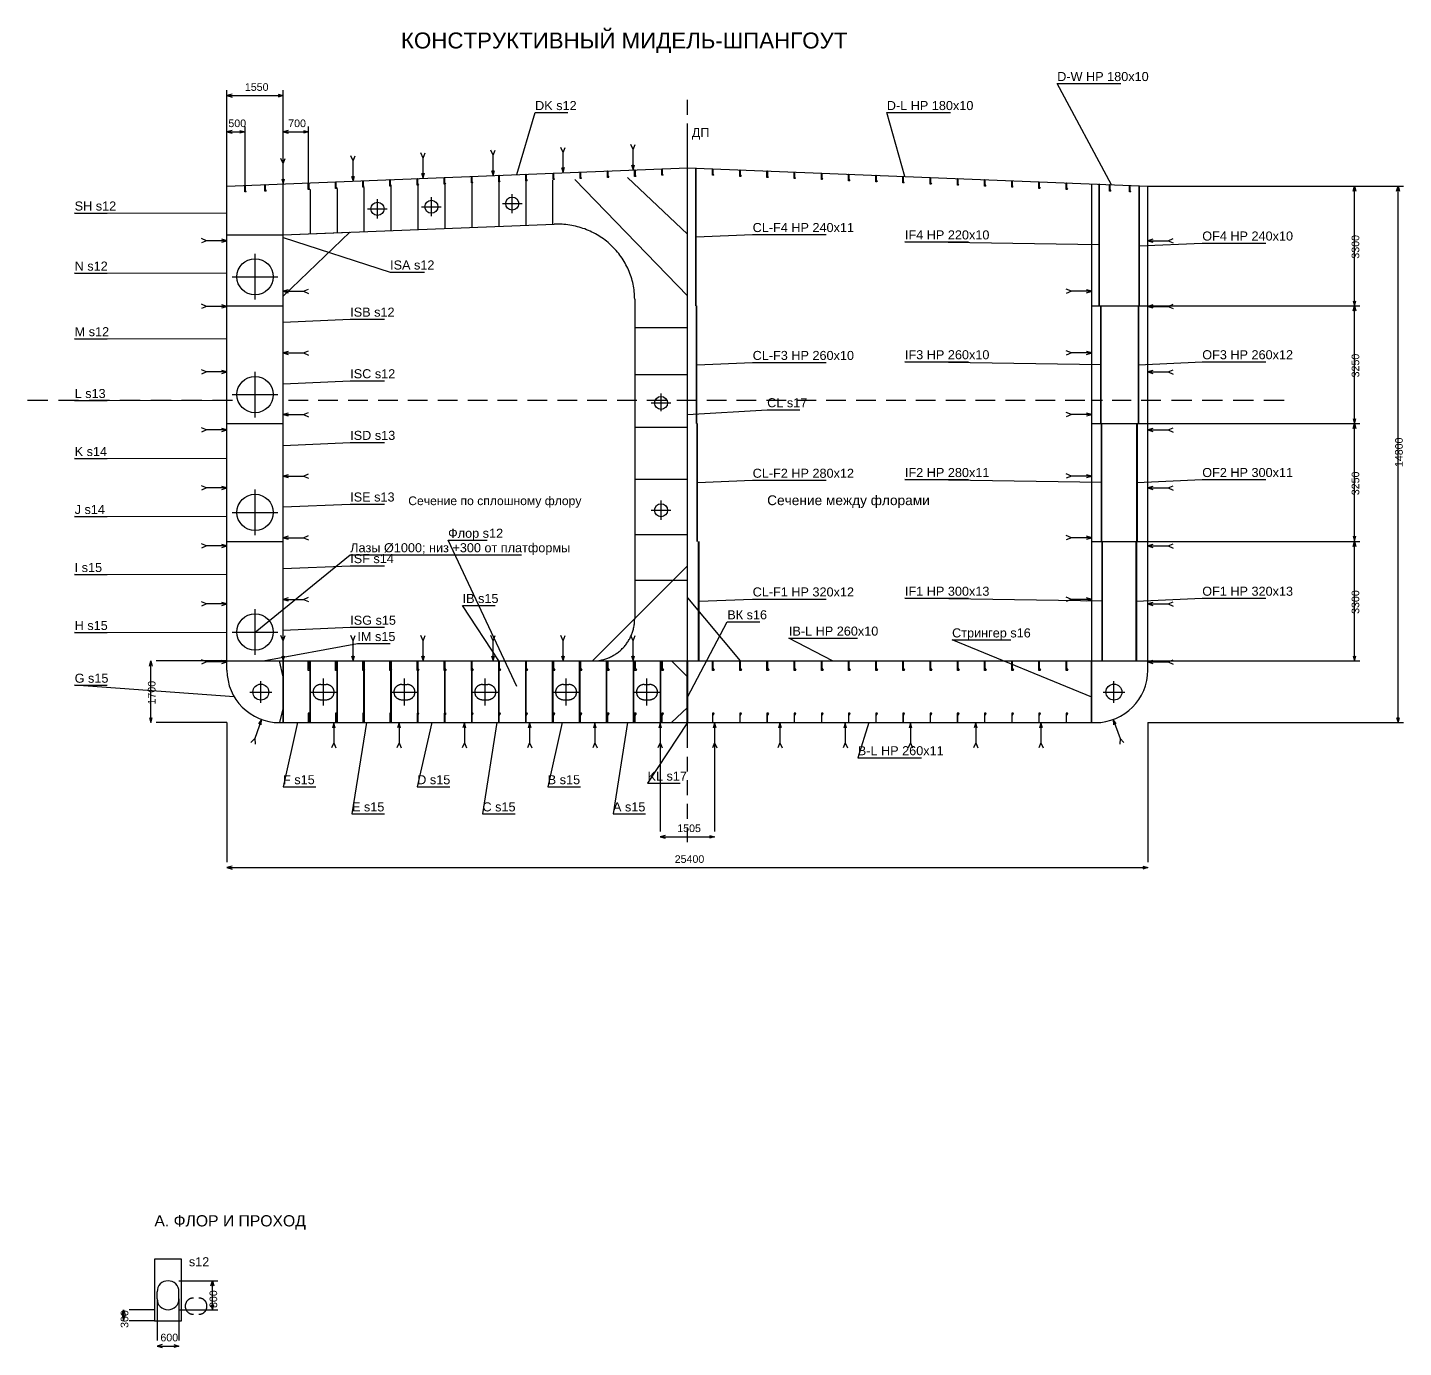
# Model space of a CAD drawing. Header units: millimetres. Extents: x -5500 to 147650, y -17240 to 192034.
# Drawn here: x -5500 to 32450, y -17240 to 19178 of the extents above; entities that cross this region are included whole.
import ezdxf

# ---------------------------------------------------------------- set-up
doc = ezdxf.new("R2010")
doc.units = ezdxf.units.MM
for name, color, linetype in [('03_CENTER', 30, 'Continuous'), ('03_DIM', 2, 'Continuous'), ('03_FRAME_DETAIL', 7, 'Continuous'), ('03_FRAME_LAYOUT', 4, 'Continuous'), ('03_HULL', 4, 'Continuous'), ('03_MEMBER', 7, 'Continuous'), ('03_SEAM', 7, 'Continuous'), ('03_TEXT', 7, 'Continuous'), ('FLOOR_DIM', 2, 'Continuous'), ('FLOOR_HULL', 4, 'Continuous'), ('FLOOR_TEXT', 7, 'Continuous')]:
    doc.layers.add(name, color=color, linetype=linetype)
doc.styles.add('RU', font='arial.ttf')

msp = doc.modelspace()

# ---------------------------------------------------------------- linework, layer by layer
at = {"layer": '03_CENTER'}
for p, q in [((12700, 16768), (12700, 17178)), ((12700, 16118), (12700, 16528)), ((12700, -700), (12700, 16408)), ((12700, 15468), (12700, 15878)), ((12700, 14847), (12700, 15233)), ((4152, 13911), (4152, 14439)), ((5638, 13969), (5638, 14497)), ((7868, 14056), (7868, 14584)), ((12700, 14234), (12700, 14621)), ((3880, 14175), (4423, 14175)), ((5367, 14233), (5910, 14233)), ((7597, 14320), (8140, 14320)), ((12700, 13621), (12700, 14008)), ((12700, 13009), (12700, 13395)), ((775, 11670), (775, 12930)), ((12700, 12396), (12700, 12782)), ((145, 12300), (1405, 12300)), ((12700, 11783), (12700, 12169)), ((12700, 11150), (12700, 11557)), ((12700, 10500), (12700, 10910)), ((12700, 9850), (12700, 10260)), ((775, 8420), (775, 9680)), ((12700, 9200), (12700, 9610)), ((-5500, 8900), (-4940, 8900)), ((-4650, 8900), (-4090, 8900)), ((-3800, 8900), (-3240, 8900)), ((-2950, 8900), (-2390, 8900)), ((-2100, 8900), (-1540, 8900)), ((-1250, 8900), (-690, 8900)), ((-400, 8900), (150, 8900)), ((145, 9050), (1405, 9050)), ((1695, 8900), (2238, 8900)), ((2520, 8900), (3063, 8900)), ((3344, 8900), (3887, 8900)), ((4168, 8900), (4711, 8900)), ((4992, 8900), (5535, 8900)), ((5816, 8900), (6359, 8900)), ((6640, 8900), (7183, 8900)), ((7464, 8900), (8007, 8900)), ((8288, 8900), (8831, 8900)), ((9113, 8900), (9656, 8900)), ((9937, 8900), (10480, 8900)), ((10761, 8900), (11304, 8900)), ((11585, 8900), (12128, 8900)), ((11701, 8819), (12244, 8819)), ((11973, 8591), (11973, 9080)), ((12409, 8900), (12952, 8900)), ((12700, 8616), (12700, 8960)), ((13233, 8900), (13776, 8900)), ((14057, 8900), (14600, 8900)), ((14882, 8900), (15424, 8900)), ((15706, 8900), (16249, 8900)), ((16530, 8900), (17073, 8900)), ((17354, 8900), (17897, 8900)), ((18178, 8900), (18721, 8900)), ((19002, 8900), (19545, 8900)), ((19826, 8900), (20369, 8900)), ((20650, 8900), (21193, 8900)), ((21475, 8900), (22018, 8900)), ((22299, 8900), (22842, 8900)), ((23123, 8900), (23666, 8900)), ((23872, 8900), (24146, 8900)), ((24418, 8900), (24942, 8900)), ((25213, 8900), (25760, 8900)), ((26050, 8900), (26610, 8900)), ((26900, 8900), (27460, 8900)), ((27750, 8900), (28310, 8900)), ((28600, 8900), (29160, 8900)), ((12700, 8059), (12700, 8421)), ((12700, 7438), (12700, 7829)), ((12700, 6816), (12700, 7208)), ((12700, 6195), (12700, 6587)), ((775, 5170), (775, 6430)), ((11973, 5593), (11973, 6128)), ((145, 5800), (1405, 5800)), ((11701, 5860), (12244, 5860)), ((12700, 5574), (12700, 5965)), ((12700, 4951), (12700, 5344)), ((12700, 4321), (12700, 4719)), ((12700, 3690), (12700, 4088)), ((12700, 3059), (12700, 3457)), ((775, 1870), (775, 3130)), ((12700, 2428), (12700, 2826)), ((145, 2500), (1405, 2500)), ((12700, 1797), (12700, 2195)), ((12700, 1169), (12700, 1560)), ((935, 543), (935, 1141)), ((2665, 468), (2665, 1216)), ((4895, 468), (4895, 1216)), ((7125, 468), (7125, 1216)), ((9355, 468), (9355, 1216)), ((11585, 468), (11585, 1216)), ((24465, 543), (24465, 1141)), ((636, 842), (1235, 842)), ((2277, 842), (3053, 842)), ((4507, 842), (5283, 842)), ((6737, 842), (7513, 842)), ((8967, 842), (9743, 842)), ((11197, 842), (11973, 842)), ((12700, 561), (12700, 945)), ((24165, 842), (24764, 842)), ((12700, -50), (12700, 337)), ((12700, -700), (12700, -290)), ((12700, -1350), (12700, -940)), ((12700, -2000), (12700, -1590)), ((12700, -2650), (12700, -2240)), ((12700, -3300), (12700, -2890))]:
    msp.add_line(p, q, dxfattribs=at)
at = {"layer": '03_DIM'}
for p, q in [((0, 14800), (0, 17450)), ((0, 17300), (1550, 17300)), ((1550, 14862), (1550, 17450)), ((0, 14800), (0, 16450)), ((500, 14820), (500, 16450)), ((1550, 14862), (1550, 16450)), ((2250, 14890), (2250, 16450)), ((0, 16300), (500, 16300)), ((1550, 16300), (2250, 16300)), ((25400, 14800), (32450, 14800)), ((25400, 14800), (31250, 14800)), ((31100, 11500), (31100, 14800)), ((32300, 0), (32300, 14800)), ((25400, 11500), (31250, 11500)), ((25400, 11500), (31250, 11500)), ((31100, 8250), (31100, 11500)), ((25400, 8250), (31250, 8250)), ((25400, 8250), (31250, 8250)), ((31100, 5000), (31100, 8250)), ((25400, 5000), (31250, 5000)), ((25400, 5000), (31250, 5000)), ((31100, 1700), (31100, 5000)), ((-2100, 0), (-2100, 1700)), ((0, 1700), (-1950, 1700)), ((25400, 1700), (31250, 1700)), ((0, 0), (-1950, 0)), ((0, 0), (0, -3850)), ((11948, 0), (11948, -3000)), ((13452, 0), (13452, -3000)), ((25400, 0), (25400, -3850)), ((25400, 0), (32450, 0)), ((11948, -3150), (13452, -3150)), ((0, -4000), (25400, -4000))]:
    msp.add_line(p, q, dxfattribs=at)
for points in [[(140, 17340), (0, 17300), (140, 17260)], [(1410, 17340), (1550, 17300), (1410, 17260)], [(140, 16340), (0, 16300), (140, 16260)], [(360, 16340), (500, 16300), (360, 16260)], [(1690, 16340), (1550, 16300), (1690, 16260)], [(2110, 16340), (2250, 16300), (2110, 16260)], [(31060, 14660), (31100, 14800), (31140, 14660)], [(32260, 14660), (32300, 14800), (32340, 14660)], [(31060, 11640), (31100, 11500), (31140, 11640)], [(31060, 11360), (31100, 11500), (31140, 11360)], [(31060, 8390), (31100, 8250), (31140, 8390)], [(31060, 8110), (31100, 8250), (31140, 8110)], [(31060, 5140), (31100, 5000), (31140, 5140)], [(31060, 4860), (31100, 5000), (31140, 4860)], [(-2140, 1560), (-2100, 1700), (-2060, 1560)], [(31060, 1840), (31100, 1700), (31140, 1840)], [(-2140, 140), (-2100, 0), (-2060, 140)], [(32260, 140), (32300, 0), (32340, 140)], [(12088, -3110), (11948, -3150), (12088, -3190)], [(13312, -3110), (13452, -3150), (13312, -3190)], [(140, -3960), (0, -4000), (140, -4040)], [(25260, -3960), (25400, -4000), (25260, -4040)]]:
    msp.add_lwpolyline(points, dxfattribs=at)
at = {"layer": '03_FRAME_DETAIL'}
for p, q in [((5267, 14822), (5267, 13606)), ((6010, 14851), (6010, 13635)), ((6753, 14880), (6753, 13664)), ((7497, 14908), (7497, 13692)), ((8240, 14937), (8240, 13721)), ((8983, 14966), (8983, 13750)), ((9597, 14981), (12700, 11774)), ((11052, 15037), (12700, 13480)), ((2293, 14706), (2293, 13490)), ((3037, 14735), (3037, 13519)), ((3780, 14764), (3780, 13548)), ((4523, 14793), (4523, 13577)), ((11246, 10900), (12700, 10900)), ((11246, 9600), (12700, 9600)), ((11246, 8154), (12700, 8154)), ((11246, 6721), (12700, 6721)), ((11246, 5191), (12700, 5191)), ((10082, 1700), (12700, 4321)), ((11246, 3932), (12700, 3932)), ((12700, 3447), (14154, 1700))]:
    msp.add_line(p, q, dxfattribs=at)
for centre in [(7868, 14320), (4152, 14175), (5638, 14233), (11973, 8819), (11973, 5860)]:
    msp.add_circle(centre, 180, dxfattribs=at)
at = {"layer": '03_FRAME_LAYOUT'}
for p, q in [((1550, 13461), (9027, 13752)), ((0, 13461), (1550, 13461)), ((11246, 11679), (11246, 2865))]:
    msp.add_line(p, q, dxfattribs=at)
for points in [[(11246, 11679), (11245, 11732), (11243, 11784), (11240, 11836), (11235, 11888), (11229, 11940), (11221, 11991), (11213, 12043), (11203, 12094), (11191, 12145), (11178, 12196), (11164, 12246), (11149, 12296), (11132, 12346), (11115, 12395), (11095, 12444), (11075, 12492), (11053, 12540), (11030, 12587), (11006, 12634), (10981, 12680), (10955, 12725), (10927, 12770), (10898, 12814), (10868, 12858), (10837, 12900), (10805, 12942), (10772, 12983), (10738, 13023), (10702, 13062), (10666, 13101), (10629, 13138), (10590, 13175), (10551, 13211), (10511, 13246), (10470, 13279), (10428, 13312), (10386, 13344), (10342, 13374), (10298, 13404), (10253, 13432), (10207, 13460), (10161, 13486), (10114, 13511), (10066, 13535), (10018, 13558), (9969, 13579), (9919, 13600), (9869, 13619), (9819, 13637), (9768, 13653), (9717, 13669), (9665, 13683), (9613, 13696), (9561, 13707), (9508, 13718), (9455, 13727), (9402, 13734), (9349, 13741), (9296, 13746), (9242, 13750), (9188, 13752), (9135, 13754), (9081, 13753), (9027, 13752)], [(10082, 1700), (10111, 1700), (10139, 1701), (10168, 1703), (10196, 1706), (10225, 1709), (10253, 1713), (10281, 1717), (10309, 1722), (10337, 1728), (10365, 1735), (10392, 1742), (10420, 1750), (10447, 1759), (10474, 1768), (10501, 1778), (10527, 1789), (10554, 1800), (10580, 1812), (10605, 1824), (10631, 1838), (10656, 1851), (10680, 1866), (10705, 1881), (10729, 1896), (10752, 1912), (10775, 1929), (10798, 1947), (10820, 1964), (10842, 1983), (10864, 2002), (10884, 2021), (10905, 2041), (10925, 2062), (10944, 2083), (10963, 2104), (10982, 2126), (10999, 2148), (11017, 2171), (11033, 2194), (11050, 2218), (11065, 2242), (11080, 2266), (11095, 2291), (11108, 2316), (11121, 2341), (11134, 2367), (11146, 2393), (11157, 2419), (11168, 2446), (11178, 2472), (11187, 2499), (11196, 2527), (11204, 2554), (11211, 2582), (11217, 2610), (11223, 2637), (11229, 2666), (11233, 2694), (11237, 2722), (11240, 2751), (11242, 2779), (11244, 2808), (11245, 2836), (11246, 2865)]]:
    msp.add_lwpolyline(points, dxfattribs=at)
msp.add_lwpolyline([(1550, 11764), (1550, 13461), (3392, 13533)], close=True, dxfattribs=at)
at = {"layer": '03_HULL'}
for p, q in [((12700, 0), (12700, 15308)), ((1550, 0), (1550, 14862)), ((23850, 0), (23850, 14862)), ((0, 1450), (0, 14800)), ((25400, 1450), (25400, 14800)), ((0, 11500), (1550, 11500)), ((23850, 11500), (25400, 11500)), ((0, 8250), (1550, 8250)), ((23850, 8250), (25400, 8250)), ((0, 5000), (1550, 5000)), ((23850, 5000), (25400, 5000)), ((0, 1700), (25400, 1700)), ((1450, 0), (23950, 0))]:
    msp.add_line(p, q, dxfattribs=at)
msp.add_lwpolyline([(0, 14800), (12700, 15308), (25400, 14800)], dxfattribs=at)
for centre, start, end in [((1450, 1450), 180, 270), ((23950, 1450), 270, 360)]:
    msp.add_arc(centre, 1450, start, end, dxfattribs=at)
at = {"layer": '03_MEMBER'}
for p, q in [((12929, 11500), (12929, 15308)), ((12940, 11500), (12940, 15308)), ((24060, 11500), (24060, 14862)), ((24070, 11500), (24070, 14862)), ((25160, 11500), (25160, 14800)), ((25170, 11500), (25170, 14800)), ((12950, 8250), (12950, 11500)), ((12960, 8250), (12960, 11500)), ((24100, 8250), (24100, 11500)), ((24110, 8250), (24110, 11500)), ((25140, 8250), (25140, 11500)), ((25152, 8250), (25152, 11500)), ((12968, 5000), (12968, 8250)), ((12980, 5000), (12980, 8250)), ((24119, 5000), (24119, 8250)), ((24130, 5000), (24130, 8250)), ((25100, 5000), (25100, 8250)), ((25111, 5000), (25111, 8250)), ((13008, 1700), (13008, 5000)), ((13020, 1700), (13020, 5000)), ((24137, 1700), (24137, 5000)), ((24150, 1700), (24150, 5000)), ((25080, 1700), (25080, 5000)), ((25093, 1700), (25093, 5000)), ((1548, 0), (1548, 1700)), ((1558, 0), (1558, 1700)), ((2293, 0), (2293, 1700)), ((2305, 0), (2305, 1700)), ((3037, 0), (3037, 1700)), ((3048, 0), (3048, 1700)), ((3780, 0), (3780, 1700)), ((3792, 0), (3792, 1700)), ((4523, 0), (4523, 1700)), ((4535, 0), (4535, 1700)), ((5267, 0), (5267, 1700)), ((5278, 0), (5278, 1700)), ((6010, 0), (6010, 1700)), ((6022, 0), (6022, 1700)), ((6753, 0), (6753, 1700)), ((6765, 0), (6765, 1700)), ((7497, 0), (7497, 1700)), ((7508, 0), (7508, 1700)), ((8240, 0), (8240, 1700)), ((8252, 0), (8252, 1700)), ((8983, 0), (8983, 1700)), ((8995, 0), (8995, 1700)), ((9727, 0), (9727, 1700)), ((9738, 0), (9738, 1700)), ((10470, 0), (10470, 1700)), ((10482, 0), (10482, 1700)), ((11213, 0), (11213, 1700)), ((11225, 0), (11225, 1700)), ((11957, 0), (11957, 1700)), ((11968, 0), (11968, 1700)), ((12692, 0), (12692, 1700)), ((12708, 0), (12708, 1700)), ((23842, 0), (23842, 1700)), ((23852, 0), (23852, 1700)), ((2592, 1052), (2738, 1052)), ((4822, 1052), (4968, 1052)), ((7052, 1052), (7198, 1052)), ((9282, 1052), (9428, 1052)), ((11512, 1052), (11658, 1052)), ((2592, 631), (2738, 631)), ((4822, 631), (4968, 631)), ((7052, 631), (7198, 631)), ((9282, 631), (9428, 631)), ((11512, 631), (11658, 631))]:
    msp.add_line(p, q, dxfattribs=at)
for points in [[(9745, 15190), (9755, 15190), (9755, 15053), (9780, 15020), (9770, 15010), (9745, 15010)], [(10495, 15220), (10505, 15220), (10505, 15083), (10530, 15050), (10520, 15040), (10495, 15040)], [(11245, 15250), (11255, 15250), (11255, 15113), (11280, 15080), (11270, 15070), (11245, 15070)], [(11995, 15280), (12005, 15280), (12005, 15143), (12030, 15110), (12020, 15100), (11995, 15100)], [(13395, 15280), (13405, 15280), (13405, 15143), (13430, 15110), (13420, 15100), (13395, 15100)], [(14145, 15250), (14155, 15250), (14155, 15113), (14180, 15080), (14170, 15070), (14145, 15070)], [(14895, 15220), (14905, 15220), (14905, 15083), (14930, 15050), (14920, 15040), (14895, 15040)], [(15645, 15190), (15655, 15190), (15655, 15053), (15680, 15020), (15670, 15010), (15645, 15010)], [(495, 14820), (505, 14820), (505, 14683), (530, 14650), (520, 14640), (495, 14640)], [(1045, 14842), (1055, 14842), (1055, 14705), (1080, 14672), (1070, 14662), (1045, 14662)], [(2245, 14890), (2255, 14890), (2255, 14753), (2280, 14720), (2270, 14710), (2245, 14710)], [(2995, 14920), (3005, 14920), (3005, 14783), (3030, 14750), (3020, 14740), (2995, 14740)], [(3745, 14950), (3755, 14950), (3755, 14813), (3780, 14780), (3770, 14770), (3745, 14770)], [(4495, 14980), (4505, 14980), (4505, 14843), (4530, 14810), (4520, 14800), (4495, 14800)], [(5245, 15010), (5255, 15010), (5255, 14873), (5280, 14840), (5270, 14830), (5245, 14830)], [(5995, 15040), (6005, 15040), (6005, 14903), (6030, 14870), (6020, 14860), (5995, 14860)], [(6745, 15070), (6755, 15070), (6755, 14933), (6780, 14900), (6770, 14890), (6745, 14890)], [(7495, 15100), (7505, 15100), (7505, 14963), (7530, 14930), (7520, 14920), (7495, 14920)], [(8245, 15130), (8255, 15130), (8255, 14993), (8280, 14960), (8270, 14950), (8245, 14950)], [(8995, 15160), (9005, 15160), (9005, 15023), (9030, 14990), (9020, 14980), (8995, 14980)], [(16395, 15160), (16405, 15160), (16405, 15023), (16430, 14990), (16420, 14980), (16395, 14980)], [(17145, 15130), (17155, 15130), (17155, 14993), (17180, 14960), (17170, 14950), (17145, 14950)], [(17895, 15100), (17905, 15100), (17905, 14963), (17930, 14930), (17920, 14920), (17895, 14920)], [(18645, 15070), (18655, 15070), (18655, 14933), (18680, 14900), (18670, 14890), (18645, 14890)], [(19395, 15040), (19405, 15040), (19405, 14903), (19430, 14870), (19420, 14860), (19395, 14860)], [(20145, 15010), (20155, 15010), (20155, 14873), (20180, 14840), (20170, 14830), (20145, 14830)], [(20895, 14980), (20905, 14980), (20905, 14843), (20930, 14810), (20920, 14800), (20895, 14800)], [(21645, 14950), (21655, 14950), (21655, 14813), (21680, 14780), (21670, 14770), (21645, 14770)], [(22395, 14920), (22405, 14920), (22405, 14783), (22430, 14750), (22420, 14740), (22395, 14740)], [(23145, 14890), (23155, 14890), (23155, 14753), (23180, 14720), (23170, 14710), (23145, 14710)], [(24345, 14842), (24355, 14842), (24355, 14705), (24380, 14672), (24370, 14662), (24345, 14662)], [(24895, 14820), (24905, 14820), (24905, 14683), (24930, 14650), (24920, 14640), (24895, 14640)], [(2245, 1700), (2255, 1700), (2255, 1504), (2292, 1450), (2282, 1440), (2245, 1440)], [(2995, 1700), (3005, 1700), (3005, 1504), (3042, 1450), (3032, 1440), (2995, 1440)], [(3745, 1700), (3755, 1700), (3755, 1504), (3792, 1450), (3782, 1440), (3745, 1440)], [(4495, 1700), (4505, 1700), (4505, 1504), (4542, 1450), (4532, 1440), (4495, 1440)], [(5245, 1700), (5255, 1700), (5255, 1504), (5292, 1450), (5282, 1440), (5245, 1440)], [(5995, 1700), (6005, 1700), (6005, 1504), (6042, 1450), (6032, 1440), (5995, 1440)], [(6745, 1700), (6755, 1700), (6755, 1504), (6792, 1450), (6782, 1440), (6745, 1440)], [(7495, 1700), (7505, 1700), (7505, 1504), (7542, 1450), (7532, 1440), (7495, 1440)], [(8245, 1700), (8255, 1700), (8255, 1504), (8292, 1450), (8282, 1440), (8245, 1440)], [(8995, 1700), (9005, 1700), (9005, 1504), (9042, 1450), (9032, 1440), (8995, 1440)], [(9745, 1700), (9755, 1700), (9755, 1504), (9792, 1450), (9782, 1440), (9745, 1440)], [(10495, 1700), (10505, 1700), (10505, 1504), (10542, 1450), (10532, 1440), (10495, 1440)], [(11245, 1700), (11255, 1700), (11255, 1504), (11292, 1450), (11282, 1440), (11245, 1440)], [(11995, 1700), (12005, 1700), (12005, 1504), (12042, 1450), (12032, 1440), (11995, 1440)], [(13395, 1700), (13405, 1700), (13405, 1504), (13442, 1450), (13432, 1440), (13395, 1440)], [(14145, 1700), (14155, 1700), (14155, 1504), (14192, 1450), (14182, 1440), (14145, 1440)], [(14895, 1700), (14905, 1700), (14905, 1504), (14942, 1450), (14932, 1440), (14895, 1440)], [(15645, 1700), (15655, 1700), (15655, 1504), (15692, 1450), (15682, 1440), (15645, 1440)], [(16395, 1700), (16405, 1700), (16405, 1504), (16442, 1450), (16432, 1440), (16395, 1440)], [(17145, 1700), (17155, 1700), (17155, 1504), (17192, 1450), (17182, 1440), (17145, 1440)], [(17895, 1700), (17905, 1700), (17905, 1504), (17942, 1450), (17932, 1440), (17895, 1440)], [(18645, 1700), (18655, 1700), (18655, 1504), (18692, 1450), (18682, 1440), (18645, 1440)], [(19395, 1700), (19405, 1700), (19405, 1504), (19442, 1450), (19432, 1440), (19395, 1440)], [(20145, 1700), (20155, 1700), (20155, 1504), (20192, 1450), (20182, 1440), (20145, 1440)], [(20895, 1700), (20905, 1700), (20905, 1504), (20942, 1450), (20932, 1440), (20895, 1440)], [(21645, 1700), (21655, 1700), (21655, 1504), (21692, 1450), (21682, 1440), (21645, 1440)], [(22395, 1700), (22405, 1700), (22405, 1504), (22442, 1450), (22432, 1440), (22395, 1440)], [(23145, 1700), (23155, 1700), (23155, 1504), (23192, 1450), (23182, 1440), (23145, 1440)], [(2244, 0), (2256, 0), (2256, 196), (2292, 249), (2282, 260), (2244, 260)], [(2994, 0), (3006, 0), (3006, 196), (3042, 249), (3032, 260), (2994, 260)], [(3744, 0), (3756, 0), (3756, 196), (3792, 249), (3782, 260), (3744, 260)], [(4494, 0), (4506, 0), (4506, 196), (4542, 249), (4532, 260), (4494, 260)], [(5244, 0), (5256, 0), (5256, 196), (5292, 249), (5282, 260), (5244, 260)], [(5994, 0), (6006, 0), (6006, 196), (6042, 249), (6032, 260), (5994, 260)], [(6744, 0), (6756, 0), (6756, 196), (6792, 249), (6782, 260), (6744, 260)], [(7494, 0), (7506, 0), (7506, 196), (7542, 249), (7532, 260), (7494, 260)], [(8244, 0), (8256, 0), (8256, 196), (8292, 249), (8282, 260), (8244, 260)], [(8994, 0), (9006, 0), (9006, 196), (9042, 249), (9032, 260), (8994, 260)], [(9744, 0), (9756, 0), (9756, 196), (9792, 249), (9782, 260), (9744, 260)], [(10494, 0), (10506, 0), (10506, 196), (10542, 249), (10532, 260), (10494, 260)], [(11244, 0), (11256, 0), (11256, 196), (11292, 249), (11282, 260), (11244, 260)], [(11994, 0), (12006, 0), (12006, 196), (12042, 249), (12032, 260), (11994, 260)], [(13394, 0), (13406, 0), (13406, 196), (13442, 249), (13432, 260), (13394, 260)], [(14144, 0), (14156, 0), (14156, 196), (14192, 249), (14182, 260), (14144, 260)], [(14894, 0), (14906, 0), (14906, 196), (14942, 249), (14932, 260), (14894, 260)], [(15644, 0), (15656, 0), (15656, 196), (15692, 249), (15682, 260), (15644, 260)], [(16394, 0), (16406, 0), (16406, 196), (16442, 249), (16432, 260), (16394, 260)], [(17144, 0), (17156, 0), (17156, 196), (17192, 249), (17182, 260), (17144, 260)], [(17894, 0), (17906, 0), (17906, 196), (17942, 249), (17932, 260), (17894, 260)], [(18644, 0), (18656, 0), (18656, 196), (18692, 249), (18682, 260), (18644, 260)], [(19394, 0), (19406, 0), (19406, 196), (19442, 249), (19432, 260), (19394, 260)], [(20144, 0), (20156, 0), (20156, 196), (20192, 249), (20182, 260), (20144, 260)], [(20894, 0), (20906, 0), (20906, 196), (20942, 249), (20932, 260), (20894, 260)], [(21644, 0), (21656, 0), (21656, 196), (21692, 249), (21682, 260), (21644, 260)], [(22394, 0), (22406, 0), (22406, 196), (22442, 249), (22432, 260), (22394, 260)], [(23144, 0), (23156, 0), (23156, 196), (23192, 249), (23182, 260), (23144, 260)]]:
    msp.add_lwpolyline(points, close=True, dxfattribs=at)
for points in [[(1550, 1263), (1450, 1700)], [(12700, 1263), (12264, 1700)], [(2592, 1052), (2582, 1052), (2571, 1051), (2560, 1050), (2550, 1048), (2539, 1046), (2529, 1043), (2519, 1040), (2509, 1036), (2499, 1032), (2489, 1028), (2480, 1022), (2471, 1017), (2462, 1011), (2454, 1005), (2446, 998), (2438, 991), (2431, 983), (2424, 975), (2417, 967), (2411, 959), (2405, 950), (2400, 941), (2395, 932), (2391, 922), (2387, 913), (2384, 903), (2381, 893), (2378, 883), (2376, 873), (2375, 863), (2374, 852), (2374, 842), (2374, 832), (2375, 821), (2376, 811), (2378, 801), (2381, 791), (2384, 781), (2387, 771), (2391, 761), (2395, 752), (2400, 743), (2405, 734), (2411, 725), (2417, 717), (2424, 708), (2431, 701), (2438, 693), (2446, 686), (2454, 679), (2462, 673), (2471, 667), (2480, 661), (2489, 656), (2499, 652), (2509, 647), (2519, 644), (2529, 641), (2539, 638), (2550, 635), (2560, 634), (2571, 632), (2582, 632), (2592, 631)], [(2738, 631), (2748, 632), (2759, 632), (2770, 634), (2780, 635), (2791, 638), (2801, 641), (2811, 644), (2821, 647), (2831, 652), (2841, 656), (2850, 661), (2859, 667), (2868, 673), (2876, 679), (2884, 686), (2892, 693), (2899, 701), (2906, 708), (2913, 717), (2919, 725), (2925, 734), (2930, 743), (2935, 752), (2939, 761), (2943, 771), (2946, 781), (2949, 791), (2952, 801), (2954, 811), (2955, 821), (2956, 832), (2956, 842), (2956, 852), (2955, 863), (2954, 873), (2952, 883), (2949, 893), (2946, 903), (2943, 913), (2939, 922), (2935, 932), (2930, 941), (2925, 950), (2919, 959), (2913, 967), (2906, 975), (2899, 983), (2892, 991), (2884, 998), (2876, 1005), (2868, 1011), (2859, 1017), (2850, 1022), (2841, 1028), (2831, 1032), (2821, 1036), (2811, 1040), (2801, 1043), (2791, 1046), (2780, 1048), (2770, 1050), (2759, 1051), (2748, 1052), (2738, 1052)], [(4822, 1052), (4812, 1052), (4801, 1051), (4790, 1050), (4780, 1048), (4769, 1046), (4759, 1043), (4749, 1040), (4739, 1036), (4729, 1032), (4719, 1028), (4710, 1022), (4701, 1017), (4692, 1011), (4684, 1005), (4676, 998), (4668, 991), (4661, 983), (4654, 975), (4647, 967), (4641, 959), (4635, 950), (4630, 941), (4625, 932), (4621, 922), (4617, 913), (4614, 903), (4611, 893), (4608, 883), (4606, 873), (4605, 863), (4604, 852), (4604, 842), (4604, 832), (4605, 821), (4606, 811), (4608, 801), (4611, 791), (4614, 781), (4617, 771), (4621, 761), (4625, 752), (4630, 743), (4635, 734), (4641, 725), (4647, 717), (4654, 708), (4661, 701), (4668, 693), (4676, 686), (4684, 679), (4692, 673), (4701, 667), (4710, 661), (4719, 656), (4729, 652), (4739, 647), (4749, 644), (4759, 641), (4769, 638), (4780, 635), (4790, 634), (4801, 632), (4812, 632), (4822, 631)], [(4968, 631), (4978, 632), (4989, 632), (5000, 634), (5010, 635), (5021, 638), (5031, 641), (5041, 644), (5051, 647), (5061, 652), (5071, 656), (5080, 661), (5089, 667), (5098, 673), (5106, 679), (5114, 686), (5122, 693), (5129, 701), (5136, 708), (5143, 717), (5149, 725), (5155, 734), (5160, 743), (5165, 752), (5169, 761), (5173, 771), (5176, 781), (5179, 791), (5182, 801), (5184, 811), (5185, 821), (5186, 832), (5186, 842), (5186, 852), (5185, 863), (5184, 873), (5182, 883), (5179, 893), (5176, 903), (5173, 913), (5169, 922), (5165, 932), (5160, 941), (5155, 950), (5149, 959), (5143, 967), (5136, 975), (5129, 983), (5122, 991), (5114, 998), (5106, 1005), (5098, 1011), (5089, 1017), (5080, 1022), (5071, 1028), (5061, 1032), (5051, 1036), (5041, 1040), (5031, 1043), (5021, 1046), (5010, 1048), (5000, 1050), (4989, 1051), (4978, 1052), (4968, 1052)], [(7052, 1052), (7042, 1052), (7031, 1051), (7020, 1050), (7010, 1048), (6999, 1046), (6989, 1043), (6979, 1040), (6969, 1036), (6959, 1032), (6949, 1028), (6940, 1022), (6931, 1017), (6922, 1011), (6914, 1005), (6906, 998), (6898, 991), (6891, 983), (6884, 975), (6877, 967), (6871, 959), (6865, 950), (6860, 941), (6855, 932), (6851, 922), (6847, 913), (6844, 903), (6841, 893), (6838, 883), (6836, 873), (6835, 863), (6834, 852), (6834, 842), (6834, 832), (6835, 821), (6836, 811), (6838, 801), (6841, 791), (6844, 781), (6847, 771), (6851, 761), (6855, 752), (6860, 743), (6865, 734), (6871, 725), (6877, 717), (6884, 708), (6891, 701), (6898, 693), (6906, 686), (6914, 679), (6922, 673), (6931, 667), (6940, 661), (6949, 656), (6959, 652), (6969, 647), (6979, 644), (6989, 641), (6999, 638), (7010, 635), (7020, 634), (7031, 632), (7042, 632), (7052, 631)], [(7198, 631), (7208, 632), (7219, 632), (7230, 634), (7240, 635), (7251, 638), (7261, 641), (7271, 644), (7281, 647), (7291, 652), (7301, 656), (7310, 661), (7319, 667), (7328, 673), (7336, 679), (7344, 686), (7352, 693), (7359, 701), (7366, 708), (7373, 717), (7379, 725), (7385, 734), (7390, 743), (7395, 752), (7399, 761), (7403, 771), (7406, 781), (7409, 791), (7412, 801), (7414, 811), (7415, 821), (7416, 832), (7416, 842), (7416, 852), (7415, 863), (7414, 873), (7412, 883), (7409, 893), (7406, 903), (7403, 913), (7399, 922), (7395, 932), (7390, 941), (7385, 950), (7379, 959), (7373, 967), (7366, 975), (7359, 983), (7352, 991), (7344, 998), (7336, 1005), (7328, 1011), (7319, 1017), (7310, 1022), (7301, 1028), (7291, 1032), (7281, 1036), (7271, 1040), (7261, 1043), (7251, 1046), (7240, 1048), (7230, 1050), (7219, 1051), (7208, 1052), (7198, 1052)], [(9282, 1052), (9272, 1052), (9261, 1051), (9250, 1050), (9240, 1048), (9229, 1046), (9219, 1043), (9209, 1040), (9199, 1036), (9189, 1032), (9179, 1028), (9170, 1022), (9161, 1017), (9152, 1011), (9144, 1005), (9136, 998), (9128, 991), (9121, 983), (9114, 975), (9107, 967), (9101, 959), (9095, 950), (9090, 941), (9085, 932), (9081, 922), (9077, 913), (9074, 903), (9071, 893), (9068, 883), (9066, 873), (9065, 863), (9064, 852), (9064, 842), (9064, 832), (9065, 821), (9066, 811), (9068, 801), (9071, 791), (9074, 781), (9077, 771), (9081, 761), (9085, 752), (9090, 743), (9095, 734), (9101, 725), (9107, 717), (9114, 708), (9121, 701), (9128, 693), (9136, 686), (9144, 679), (9152, 673), (9161, 667), (9170, 661), (9179, 656), (9189, 652), (9199, 647), (9209, 644), (9219, 641), (9229, 638), (9240, 635), (9250, 634), (9261, 632), (9272, 632), (9282, 631)], [(9428, 631), (9438, 632), (9449, 632), (9460, 634), (9470, 635), (9481, 638), (9491, 641), (9501, 644), (9511, 647), (9521, 652), (9531, 656), (9540, 661), (9549, 667), (9558, 673), (9566, 679), (9574, 686), (9582, 693), (9589, 701), (9596, 708), (9603, 717), (9609, 725), (9615, 734), (9620, 743), (9625, 752), (9629, 761), (9633, 771), (9636, 781), (9639, 791), (9642, 801), (9644, 811), (9645, 821), (9646, 832), (9646, 842), (9646, 852), (9645, 863), (9644, 873), (9642, 883), (9639, 893), (9636, 903), (9633, 913), (9629, 922), (9625, 932), (9620, 941), (9615, 950), (9609, 959), (9603, 967), (9596, 975), (9589, 983), (9582, 991), (9574, 998), (9566, 1005), (9558, 1011), (9549, 1017), (9540, 1022), (9531, 1028), (9521, 1032), (9511, 1036), (9501, 1040), (9491, 1043), (9481, 1046), (9470, 1048), (9460, 1050), (9449, 1051), (9438, 1052), (9428, 1052)], [(11512, 1052), (11502, 1052), (11491, 1051), (11480, 1050), (11470, 1048), (11459, 1046), (11449, 1043), (11439, 1040), (11429, 1036), (11419, 1032), (11409, 1028), (11400, 1022), (11391, 1017), (11382, 1011), (11374, 1005), (11366, 998), (11358, 991), (11351, 983), (11344, 975), (11337, 967), (11331, 959), (11325, 950), (11320, 941), (11315, 932), (11311, 922), (11307, 913), (11304, 903), (11301, 893), (11298, 883), (11296, 873), (11295, 863), (11294, 852), (11294, 842), (11294, 832), (11295, 821), (11296, 811), (11298, 801), (11301, 791), (11304, 781), (11307, 771), (11311, 761), (11315, 752), (11320, 743), (11325, 734), (11331, 725), (11337, 717), (11344, 708), (11351, 701), (11358, 693), (11366, 686), (11374, 679), (11382, 673), (11391, 667), (11400, 661), (11409, 656), (11419, 652), (11429, 647), (11439, 644), (11449, 641), (11459, 638), (11470, 635), (11480, 634), (11491, 632), (11502, 632), (11512, 631)], [(11658, 631), (11668, 632), (11679, 632), (11690, 634), (11700, 635), (11711, 638), (11721, 641), (11731, 644), (11741, 647), (11751, 652), (11761, 656), (11770, 661), (11779, 667), (11788, 673), (11796, 679), (11804, 686), (11812, 693), (11819, 701), (11826, 708), (11833, 717), (11839, 725), (11845, 734), (11850, 743), (11855, 752), (11859, 761), (11863, 771), (11866, 781), (11869, 791), (11872, 801), (11874, 811), (11875, 821), (11876, 832), (11876, 842), (11876, 852), (11875, 863), (11874, 873), (11872, 883), (11869, 893), (11866, 903), (11863, 913), (11859, 922), (11855, 932), (11850, 941), (11845, 950), (11839, 959), (11833, 967), (11826, 975), (11819, 983), (11812, 991), (11804, 998), (11796, 1005), (11788, 1011), (11779, 1017), (11770, 1022), (11761, 1028), (11751, 1032), (11741, 1036), (11731, 1040), (11721, 1043), (11711, 1046), (11700, 1048), (11690, 1050), (11679, 1051), (11668, 1052), (11658, 1052)], [(1550, 421), (1450, 0)], [(12700, 421), (12264, 0)], [(-925, -15875), (-936, -15875), (-947, -15876), (-958, -15877), (-969, -15879), (-980, -15882), (-990, -15885), (-1001, -15888), (-1011, -15892), (-1021, -15897), (-1031, -15902), (-1041, -15907), (-1050, -15913), (-1059, -15919), (-1068, -15926), (-1076, -15933), (-1084, -15941), (-1092, -15949), (-1099, -15957), (-1106, -15966), (-1112, -15975), (-1118, -15984), (-1123, -15994), (-1128, -16004), (-1133, -16014), (-1137, -16024), (-1140, -16035), (-1143, -16045), (-1146, -16056), (-1148, -16067), (-1149, -16078), (-1150, -16089), (-1150, -16100), (-1150, -16111), (-1149, -16122), (-1148, -16133), (-1146, -16144), (-1143, -16155), (-1140, -16165), (-1137, -16176), (-1133, -16186), (-1128, -16196), (-1123, -16206), (-1118, -16216), (-1112, -16225), (-1106, -16234), (-1099, -16243), (-1092, -16251), (-1084, -16259), (-1076, -16267), (-1068, -16274), (-1059, -16281), (-1050, -16287), (-1041, -16293), (-1031, -16298), (-1021, -16303), (-1011, -16308), (-1001, -16312), (-990, -16315), (-980, -16318), (-969, -16321), (-958, -16323), (-947, -16324), (-936, -16325), (-925, -16325)], [(-775, -16325), (-764, -16325), (-753, -16324), (-742, -16323), (-731, -16321), (-720, -16318), (-710, -16315), (-699, -16312), (-689, -16308), (-679, -16303), (-669, -16298), (-659, -16293), (-650, -16287), (-641, -16281), (-632, -16274), (-624, -16267), (-616, -16259), (-608, -16251), (-601, -16243), (-594, -16234), (-588, -16225), (-582, -16216), (-577, -16206), (-572, -16196), (-567, -16186), (-563, -16176), (-560, -16165), (-557, -16155), (-554, -16144), (-552, -16133), (-551, -16122), (-550, -16111), (-550, -16100), (-550, -16089), (-551, -16078), (-552, -16067), (-554, -16056), (-557, -16045), (-560, -16035), (-563, -16024), (-567, -16014), (-572, -16004), (-577, -15994), (-582, -15984), (-588, -15975), (-594, -15966), (-601, -15957), (-608, -15949), (-616, -15941), (-624, -15933), (-632, -15926), (-641, -15919), (-650, -15913), (-659, -15907), (-669, -15902), (-679, -15897), (-689, -15892), (-699, -15888), (-710, -15885), (-720, -15882), (-731, -15879), (-742, -15877), (-753, -15876), (-764, -15875), (-775, -15875)]]:
    msp.add_lwpolyline(points, dxfattribs=at)
for centre, radius in [((775, 12300), 500), ((775, 9050), 500), ((775, 5800), 500), ((775, 2500), 500), ((935, 842), 220), ((24465, 842), 220)]:
    msp.add_circle(centre, radius, dxfattribs=at)
at = {"layer": '03_SEAM'}
for p, q in [((11200, 15808), (11140, 15948)), ((11200, 15808), (11260, 15948)), ((1550, 15422), (1490, 15562)), ((1550, 15422), (1610, 15562)), ((3480, 15499), (3420, 15639)), ((3480, 15499), (3540, 15639)), ((5410, 15576), (5350, 15716)), ((5410, 15576), (5470, 15716)), ((5410, 15016), (5410, 15576)), ((7340, 15654), (7280, 15794)), ((7340, 15654), (7400, 15794)), ((7340, 15094), (7340, 15654)), ((9270, 15731), (9210, 15871)), ((9270, 15731), (9330, 15871)), ((9270, 15171), (9270, 15731)), ((11200, 15248), (11200, 15808)), ((1550, 14862), (1550, 15422)), ((3480, 14939), (3480, 15499)), ((-560, 13295), (-700, 13355)), ((-560, 13295), (-700, 13235)), ((0, 13295), (-560, 13295)), ((25400, 13295), (25960, 13295)), ((25960, 13295), (26100, 13355)), ((25960, 13295), (26100, 13235)), ((1550, 11900), (2110, 11900)), ((2110, 11900), (2250, 11960)), ((2110, 11900), (2250, 11840)), ((23290, 11900), (23150, 11960)), ((23290, 11900), (23150, 11840)), ((23850, 11900), (23290, 11900)), ((-560, 11485), (-700, 11545)), ((-560, 11485), (-700, 11425)), ((0, 11485), (-560, 11485)), ((25400, 11485), (25960, 11485)), ((25960, 11485), (26100, 11545)), ((25960, 11485), (26100, 11425)), ((2110, 10200), (2250, 10260)), ((23290, 10200), (23150, 10260)), ((1550, 10200), (2110, 10200)), ((2110, 10200), (2250, 10140)), ((23290, 10200), (23150, 10140)), ((23850, 10200), (23290, 10200)), ((-560, 9675), (-700, 9735)), ((-560, 9675), (-700, 9615)), ((0, 9675), (-560, 9675)), ((25400, 9675), (25960, 9675)), ((25960, 9675), (26100, 9735)), ((25960, 9675), (26100, 9615)), ((1550, 8500), (2110, 8500)), ((2110, 8500), (2250, 8560)), ((2110, 8500), (2250, 8440)), ((23290, 8500), (23150, 8560)), ((23290, 8500), (23150, 8440)), ((23850, 8500), (23290, 8500)), ((-560, 8075), (-700, 8135)), ((-560, 8075), (-700, 8015)), ((0, 8075), (-560, 8075)), ((25400, 8075), (25960, 8075)), ((25960, 8075), (26100, 8135)), ((25960, 8075), (26100, 8015)), ((2110, 6800), (2250, 6860)), ((23290, 6800), (23150, 6860)), ((-560, 6475), (-700, 6535)), ((-560, 6475), (-700, 6415)), ((0, 6475), (-560, 6475)), ((1550, 6800), (2110, 6800)), ((2110, 6800), (2250, 6740)), ((23290, 6800), (23150, 6740)), ((23850, 6800), (23290, 6800)), ((25400, 6475), (25960, 6475)), ((25960, 6475), (26100, 6535)), ((25960, 6475), (26100, 6415)), ((-560, 4875), (-700, 4935)), ((1550, 5100), (2110, 5100)), ((2110, 5100), (2250, 5160)), ((2110, 5100), (2250, 5040)), ((23290, 5100), (23150, 5160)), ((23290, 5100), (23150, 5040)), ((23850, 5100), (23290, 5100)), ((25960, 4875), (26100, 4935)), ((-560, 4875), (-700, 4815)), ((0, 4875), (-560, 4875)), ((25400, 4875), (25960, 4875)), ((25960, 4875), (26100, 4815)), ((2110, 3400), (2250, 3460)), ((23290, 3400), (23150, 3460)), ((-560, 3275), (-700, 3335)), ((-560, 3275), (-700, 3215)), ((0, 3275), (-560, 3275)), ((1550, 3400), (2110, 3400)), ((2110, 3400), (2250, 3340)), ((23290, 3400), (23150, 3340)), ((23850, 3400), (23290, 3400)), ((25400, 3275), (25960, 3275)), ((25960, 3275), (26100, 3335)), ((25960, 3275), (26100, 3215)), ((1550, 2260), (1490, 2400)), ((1550, 2260), (1610, 2400)), ((3480, 2260), (3420, 2400)), ((3480, 2260), (3540, 2400)), ((5410, 2260), (5350, 2400)), ((5410, 2260), (5470, 2400)), ((7340, 2260), (7280, 2400)), ((7340, 2260), (7400, 2400)), ((9270, 2260), (9210, 2400)), ((9270, 2260), (9330, 2400)), ((11200, 2260), (11140, 2400)), ((11200, 2260), (11260, 2400)), ((1550, 1700), (1550, 2260)), ((3480, 1700), (3480, 2260)), ((5410, 1700), (5410, 2260)), ((7340, 1700), (7340, 2260)), ((9270, 1700), (9270, 2260)), ((11200, 1700), (11200, 2260)), ((-560, 1675), (-700, 1735)), ((-560, 1675), (-700, 1615)), ((0, 1675), (-560, 1675)), ((25400, 1675), (25960, 1675)), ((25960, 1675), (26100, 1735)), ((25960, 1675), (26100, 1615)), ((957, 86), (767, -441)), ((2948, 0), (2948, -560)), ((4748, 0), (4748, -560)), ((6548, 0), (6548, -560)), ((8348, 0), (8348, -560)), ((10148, 0), (10148, -560)), ((11948, 0), (11948, -560)), ((13452, 0), (13452, -560)), ((15252, 0), (15252, -560)), ((17052, 0), (17052, -560)), ((18852, 0), (18852, -560)), ((20652, 0), (20652, -560)), ((22452, 0), (22452, -560)), ((24443, 86), (24633, -441)), ((767, -441), (663, -552)), ((767, -441), (776, -593)), ((2948, -560), (2888, -700)), ((2948, -560), (3008, -700)), ((4748, -560), (4688, -700)), ((4748, -560), (4808, -700)), ((6548, -560), (6488, -700)), ((6548, -560), (6608, -700)), ((8348, -560), (8288, -700)), ((8348, -560), (8408, -700)), ((10148, -560), (10088, -700)), ((10148, -560), (10208, -700)), ((11948, -560), (11888, -700)), ((11948, -560), (12008, -700)), ((13452, -560), (13392, -700)), ((13452, -560), (13512, -700)), ((15252, -560), (15192, -700)), ((15252, -560), (15312, -700)), ((17052, -560), (16992, -700)), ((17052, -560), (17112, -700)), ((18852, -560), (18792, -700)), ((18852, -560), (18912, -700)), ((20652, -560), (20592, -700)), ((20652, -560), (20712, -700)), ((22452, -560), (22392, -700)), ((22452, -560), (22512, -700)), ((24633, -441), (24624, -593)), ((24633, -441), (24737, -552))]:
    msp.add_line(p, q, dxfattribs=at)
for points in [[(24400, 14840), (22900, 17630), (24655, 17630)], [(8000, 15120), (8500, 16830), (9400, 16830)], [(18700, 15068), (18200, 16830), (19955, 16830)], [(7300, 15234), (7340, 15094), (7380, 15234)], [(9230, 15311), (9270, 15171), (9310, 15311)], [(11160, 15388), (11200, 15248), (11240, 15388)], [(1510, 15002), (1550, 14862), (1590, 15002)], [(3440, 15079), (3480, 14939), (3520, 15079)], [(5370, 15156), (5410, 15016), (5450, 15156)], [(0, 14048), (-4200, 14058), (-3300, 14058)], [(-140, 13255), (0, 13295), (-140, 13335)], [(1550, 13381), (4500, 12430), (5445, 12430)], [(12940, 13404), (14500, 13464), (16525, 13464)], [(25540, 13335), (25400, 13295), (25540, 13255)], [(24070, 13181), (18700, 13261), (20455, 13261)], [(25160, 13150), (26900, 13230), (28655, 13230)], [(0, 12390), (-4200, 12400), (-3300, 12400)], [(1690, 11940), (1550, 11900), (1690, 11860)], [(23710, 11860), (23850, 11900), (23710, 11940)], [(-140, 11445), (0, 11485), (-140, 11525)], [(25540, 11525), (25400, 11485), (25540, 11445)], [(1550, 11050), (3400, 11130), (4345, 11130)], [(0, 10580), (-4200, 10590), (-3300, 10590)], [(1690, 10240), (1550, 10200), (1690, 10160)], [(12960, 9875), (14500, 9935), (16525, 9935)], [(24110, 9875), (18700, 9955), (20455, 9955)], [(23710, 10160), (23850, 10200), (23710, 10240)], [(25140, 9875), (26900, 9955), (28655, 9955)], [(-140, 9635), (0, 9675), (-140, 9715)], [(25540, 9715), (25400, 9675), (25540, 9635)], [(1550, 9350), (3400, 9430), (4345, 9430)], [(0, 8875), (-4200, 8885), (-3300, 8885)], [(1690, 8540), (1550, 8500), (1690, 8460)], [(12700, 8500), (14900, 8630), (15800, 8630)], [(23710, 8460), (23850, 8500), (23710, 8540)], [(-140, 8035), (0, 8075), (-140, 8115)], [(25540, 8115), (25400, 8075), (25540, 8035)], [(1550, 7650), (3400, 7730), (4345, 7730)], [(0, 7275), (-4200, 7285), (-3300, 7285)], [(1690, 6840), (1550, 6800), (1690, 6760)], [(23710, 6760), (23850, 6800), (23710, 6840)], [(-140, 6435), (0, 6475), (-140, 6515)], [(12980, 6625), (14500, 6685), (16525, 6685)], [(24130, 6625), (18700, 6705), (20455, 6705)], [(25100, 6625), (26900, 6705), (28655, 6705)], [(25540, 6515), (25400, 6475), (25540, 6435)], [(1550, 5950), (3400, 6030), (4345, 6030)], [(0, 5675), (-4200, 5685), (-3300, 5685)], [(1690, 5140), (1550, 5100), (1690, 5060)], [(8000, 1000), (6100, 5030), (7180, 5030)], [(23710, 5060), (23850, 5100), (23710, 5140)], [(-140, 4835), (0, 4875), (-140, 4915)], [(775, 2500), (3400, 4630), (8125, 4630)], [(25540, 4915), (25400, 4875), (25540, 4835)], [(1550, 4250), (3400, 4330), (4345, 4330)], [(0, 4075), (-4200, 4085), (-3300, 4085)], [(1690, 3440), (1550, 3400), (1690, 3360)], [(24150, 3350), (18700, 3430), (20455, 3430)], [(23710, 3360), (23850, 3400), (23710, 3440)], [(25080, 3350), (26900, 3430), (28655, 3430)], [(-140, 3235), (0, 3275), (-140, 3315)], [(7500, 1700), (6500, 3230), (7400, 3230)], [(13020, 3350), (14500, 3410), (16525, 3410)], [(25540, 3315), (25400, 3275), (25540, 3235)], [(12700, 700), (13800, 2780), (14700, 2780)], [(0, 2475), (-4200, 2485), (-3300, 2485)], [(1550, 2550), (3400, 2630), (4345, 2630)], [(16700, 1700), (15500, 2330), (17390, 2330)], [(23850, 700), (20000, 2280), (21620, 2280)], [(1000, 1700), (3600, 2180), (4500, 2180)], [(-140, 1635), (0, 1675), (-140, 1715)], [(1510, 1840), (1550, 1700), (1590, 1840)], [(3440, 1840), (3480, 1700), (3520, 1840)], [(5370, 1840), (5410, 1700), (5450, 1840)], [(7300, 1840), (7340, 1700), (7380, 1840)], [(9230, 1840), (9270, 1700), (9310, 1840)], [(11160, 1840), (11200, 1700), (11240, 1840)], [(25540, 1715), (25400, 1675), (25540, 1635)], [(202, 711), (-4200, 1030), (-3300, 1030)], [(948, -59), (957, 86), (872, -32)], [(1948, 0), (1548, -1770), (2448, -1770)], [(2988, -140), (2948, 0), (2908, -140)], [(3848, 0), (3448, -2520), (4348, -2520)], [(4788, -140), (4748, 0), (4708, -140)], [(5648, 0), (5248, -1770), (6148, -1770)], [(6588, -140), (6548, 0), (6508, -140)], [(7448, 0), (7048, -2520), (7948, -2520)], [(8388, -140), (8348, 0), (8308, -140)], [(9248, 0), (8848, -1770), (9748, -1770)], [(10188, -140), (10148, 0), (10108, -140)], [(11048, 0), (10648, -2520), (11548, -2520)], [(12700, 0), (11600, -1670), (12500, -1670)], [(11988, -140), (11948, 0), (11908, -140)], [(13492, -140), (13452, 0), (13412, -140)], [(15292, -140), (15252, 0), (15212, -140)], [(17092, -140), (17052, 0), (17012, -140)], [(17700, 0), (17400, -970), (19155, -970)], [(18892, -140), (18852, 0), (18812, -140)], [(20692, -140), (20652, 0), (20612, -140)], [(22492, -140), (22452, 0), (22412, -140)], [(24528, -32), (24443, 86), (24452, -59)]]:
    msp.add_lwpolyline(points, dxfattribs=at)
at = {"layer": 'FLOOR_DIM'}
for p, q in [((-1325, -15400), (-250, -15400)), ((-400, -16200), (-400, -15400)), ((-1925, -15900), (-1925, -17050)), ((-1325, -15900), (-1325, -17050)), ((-2850, -16500), (-2850, -16200)), ((-2000, -16200), (-2700, -16200)), ((-1325, -16200), (-250, -16200)), ((-2000, -16500), (-2700, -16500)), ((-1925, -17200), (-1325, -17200))]:
    msp.add_line(p, q, dxfattribs=at)
for points in [[(-440, -15540), (-400, -15400), (-360, -15540)], [(-2890, -16340), (-2850, -16200), (-2810, -16340)], [(-440, -16060), (-400, -16200), (-360, -16060)], [(-2890, -16360), (-2850, -16500), (-2810, -16360)], [(-1785, -17160), (-1925, -17200), (-1785, -17240)], [(-1465, -17160), (-1325, -17200), (-1465, -17240)]]:
    msp.add_lwpolyline(points, dxfattribs=at)
at = {"layer": 'FLOOR_HULL'}
for p, q in [((-1925, -15900), (-1925, -15700)), ((-1325, -15900), (-1325, -15700))]:
    msp.add_line(p, q, dxfattribs=at)
msp.add_lwpolyline([(-2000, -16500), (-1250, -16500), (-1250, -14800), (-2000, -14800)], close=True, dxfattribs=at)
for centre, start, end in [((-1625, -15700), 0, 180), ((-1625, -15900), 180, 360)]:
    msp.add_arc(centre, 300, start, end, dxfattribs=at)

# ---------------------------------------------------------------- texts
at = {"layer": '03_DIM', "style": 'RU'}
for s, p in [('1550', (495, 17430)), ('500', (40, 16430)), ('700', (1690, 16430)), ('1505', (12420, -3020)), ('25400', (12350, -3870))]:
    msp.add_text(s, height=210, dxfattribs=at).set_placement(p)
for s, p in [('3300', (31230, 12800)), ('3250', (31230, 9525)), ('14800', (32430, 7050)), ('3250', (31230, 6275)), ('3300', (31230, 3000)), ('1700', (-1970, 500))]:
    msp.add_text(s, height=210, rotation=90, dxfattribs=at).set_placement(p)
at = {"layer": '03_TEXT', "style": 'RU'}
for s, height, p in [('КОНСТРУКТИВНЫЙ МИДЕЛЬ-ШПАНГОУТ', 440, (4800, 18600)), ('D-W HP 180x10', 250, (22900, 17700)), ('DK s12', 250, (8500, 16900)), ('D-L HP 180x10', 250, (18200, 16900)), ('ДП', 250, (12820, 16158)), ('SH s12', 250, (-4200, 14128)), ('CL-F4 HP 240x11', 250, (14500, 13534)), ('IF4 HP 220x10', 250, (18700, 13331)), ('OF4 HP 240x10', 250, (26900, 13300)), ('N s12', 250, (-4200, 12470)), ('ISA s12', 250, (4500, 12500)), ('ISB s12', 250, (3400, 11200)), ('M s12', 250, (-4200, 10660)), ('CL-F3 HP 260x10', 250, (14500, 10005)), ('IF3 HP 260x10', 250, (18700, 10025)), ('OF3 HP 260x12', 250, (26900, 10025)), ('ISC s12', 250, (3400, 9500)), ('L s13', 250, (-4200, 8955)), ('CL s17', 250, (14900, 8700)), ('ISD s13', 250, (3400, 7800)), ('K s14', 250, (-4200, 7355)), ('CL-F2 HP 280x12', 250, (14500, 6755)), ('IF2 HP 280x11', 250, (18700, 6775)), ('OF2 HP 300x11', 250, (26900, 6775)), ('ISE s13', 250, (3400, 6100)), ('Сечение по сплошному флору', 240, (5000, 6000)), ('Сечение между флорами', 270, (14900, 6000)), ('J s14', 250, (-4200, 5755)), ('Флор s12', 250, (6100, 5100)), ('Лазы %%c1000; низ +300 от платформы', 250, (3400, 4700)), ('ISF s14', 250, (3400, 4400)), ('I s15', 250, (-4200, 4155)), ('IB s15', 250, (6500, 3300)), ('CL-F1 HP 320x12', 250, (14500, 3480)), ('IF1 HP 300x13', 250, (18700, 3500)), ('OF1 HP 320x13', 250, (26900, 3500)), ('ВК s16', 250, (13800, 2850)), ('H s15', 250, (-4200, 2555)), ('ISG s15', 250, (3400, 2700)), ('IM s15', 250, (3600, 2250)), ('IB-L HP 260x10', 250, (15500, 2400)), ('Стрингер s16', 250, (20000, 2350)), ('G s15', 250, (-4200, 1100)), ('B-L HP 260x11', 250, (17400, -900)), ('F s15', 250, (1548, -1700)), ('D s15', 250, (5248, -1700)), ('B s15', 250, (8848, -1700)), ('KL s17', 250, (11600, -1600)), ('E s15', 250, (3448, -2450)), ('C s15', 250, (7048, -2450)), ('A s15', 250, (10648, -2450))]:
    msp.add_text(s, height=height, dxfattribs=at).set_placement(p)
at = {"layer": 'FLOOR_DIM', "style": 'RU'}
for s, p in [('800', (-270, -16150)), ('300', (-2720, -16700))]:
    msp.add_text(s, height=210, rotation=90, dxfattribs=at).set_placement(p)
msp.add_text('600', height=210, dxfattribs=at).set_placement((-1835, -17070))
at = {"layer": 'FLOOR_TEXT', "style": 'RU'}
for s, height, p in [('А. ФЛОР И ПРОХОД', 310, (-2000, -13900)), ('s12', 250, (-1050, -15000))]:
    msp.add_text(s, height=height, dxfattribs=at).set_placement(p)

doc.saveas('drawing.dxf')
